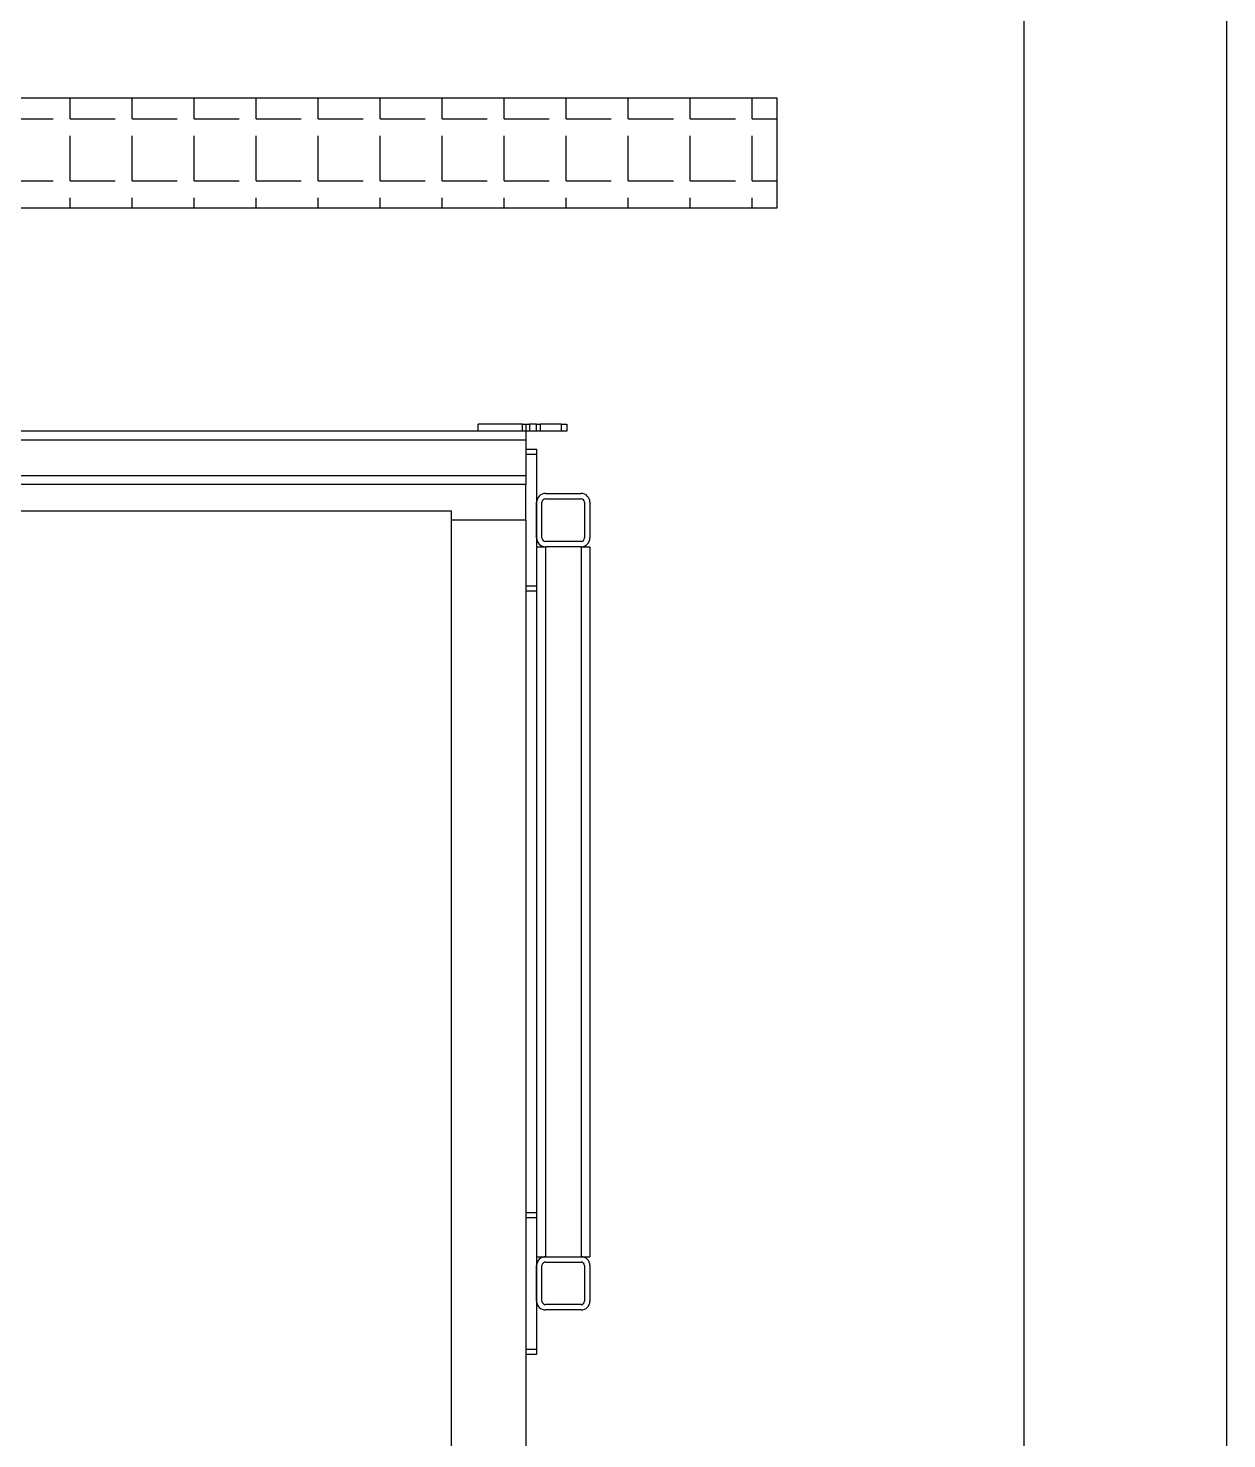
# Model space of a CAD drawing. Header units: millimetres. Extents: x 6622 to 532820, y 3370 to 359312.
# Drawn here: x 459485 to 460160, y 314035 to 314830 of the extents above; entities that cross this region are included whole.
import ezdxf

# ---------------------------------------------------------------- set-up
doc = ezdxf.new("R2010")
doc.units = ezdxf.units.MM

# ---------------------------------------------------------------- blocks, each defined once
blk = doc.blocks.new('A$C6F3A12F4')
at = {"color": 2, "linetype": 'Continuous', "lineweight": 25}
for p, q in [((57.2, 2326), (57.2, 2346)), ((60.2, 2326), (60.2, 2346)), ((62.2, 2351), (82.2, 2351)), ((62.2, 2348), (82.2, 2348)), ((84.2, 2346), (84.2, 2326)), ((87.2, 2351), (487.2, 2351)), ((87.2, 2346), (87.2, 2351)), ((87.2, 2346), (487.2, 2346)), ((87.2, 2346), (87.2, 2326)), ((487.2, 2346), (487.2, 2351)), ((487.2, 2326), (487.2, 2346)), ((490.2, 2326), (490.2, 2346)), ((492.2, 2351), (512.2, 2351)), ((492.2, 2348), (512.2, 2348)), ((514.2, 2346), (514.2, 2326)), ((517.2, 2346), (517.2, 2326)), ((18.2, 2338), (22.2, 2338)), ((18.2, 2335), (18.2, 2338)), ((22.2, 2338), (22.2, 2335)), ((22.2, 2335), (18.2, 2335)), ((18.2, 2335), (18.2, 2323)), ((22.2, 2335), (22.2, 2323)), ((18.2, 2323), (22.2, 2323)), ((18.2, 2321), (18.2, 2323)), ((22.2, 2321), (18.2, 2321)), ((18.2, 2321), (18.2, 2317)), ((22.2, 2323), (22.2, 2321)), ((22.2, 2321), (22.2, 2317)), ((32.2, 2315), (32.2, 2321)), ((32.2, 2321), (35.2, 2321)), ((35.2, 2321), (35.2, 2315)), ((35.2, 2321), (109.2, 2321)), ((82.2, 2324), (62.2, 2324)), ((82.2, 2321), (62.2, 2321)), ((87.2, 2321), (87.2, 2326)), ((87.2, 2326), (487.2, 2326)), ((109.2, 2315), (109.2, 2321)), ((109.2, 2321), (112.2, 2321)), ((112.2, 2321), (462.2, 2321)), ((112.2, 2321), (112.2, 2315)), ((462.2, 2315), (462.2, 2321)), ((462.2, 2321), (465.2, 2321)), ((465.2, 2321), (465.2, 2315)), ((465.2, 2321), (539.2, 2321)), ((487.2, 2321), (487.2, 2326)), ((512.2, 2324), (492.2, 2324)), ((512.2, 2321), (492.2, 2321)), ((539.2, 2315), (539.2, 2321)), ((539.2, 2321), (542.2, 2321)), ((542.2, 2321), (542.2, 2315)), ((18.2, 2317), (22.2, 2317)), ((18.2, 2315), (18.2, 2317)), ((18.2, 2315), (22.2, 2315)), ((18.2, 2313), (18.2, 2315)), ((18.2, 2313), (18.2, 2288)), ((22.2, 2313), (18.2, 2313)), ((22.2, 2317), (22.2, 2315)), ((22.2, 2315), (22.2, 2313)), ((22.2, 2315), (27.2, 2315)), ((22.2, 2313), (22.2, 2288)), ((27.2, 2315), (27.2, 1385)), ((27.2, 2315), (47.2, 2315)), ((47.2, 2315), (47.2, 1385)), ((47.2, 2315), (52.2, 2315)), ((52.2, 2315), (52.2, 1385)), ((72.2, 2315), (52.2, 2315)), ((72.2, 2315), (72.2, 2273)), ((72.2, 2315), (600.2, 2315)), ((22.2, 2288), (18.2, 2288)), ((22.2, 2288), (22.2, 1412)), ((67.2, 2273), (67.2, 1428)), ((982.2, 2273), (67.2, 2273))]:
    blk.add_line(p, q, dxfattribs=at)
for centre, radius, start, end in [((62.2, 2346), 5, 90, 180), ((62.2, 2346), 2, 90, 180), ((82.2, 2346), 5, 0, 90), ((82.2, 2346), 2, 0, 90), ((492.2, 2346), 5, 90, 180), ((492.2, 2346), 2, 90, 180), ((512.2, 2346), 5, 0, 90), ((512.2, 2346), 2, 0, 90), ((62.2, 2326), 5, 180, 270), ((62.2, 2326), 2, 180, 270), ((82.2, 2326), 5, 270, 0), ((82.2, 2326), 2, 270, 0), ((492.2, 2326), 5, 180, 270), ((492.2, 2326), 2, 180, 270), ((512.2, 2326), 5, 270, 0), ((512.2, 2326), 2, 270, 0)]:
    blk.add_arc(centre, radius, start, end, dxfattribs=at)
blk = doc.blocks.new('A$C2A5E29B8')
at = {"color": 3}
for p, q in [((95.35, 5125.97), (95.35, 0)), ((209.63, 0), (209.63, 5125.97))]:
    blk.add_line(p, q, dxfattribs=at)

msp = doc.modelspace()

# ---------------------------------------------------------------- hatches: boundary and pattern name
h = msp.add_hatch()
h.set_pattern_fill('ANGLE', color=3, scale=5)
h.set_pattern_definition([(0, (0, 0), (0, 34.925), [25.4, -9.525]), (90, (0, 0), (-34.925, 2e-15), [25.4, -9.525])])
h.paths.add_polyline_path([(458752.69, 314728.869), (459906.381, 314728.869), (459906.381, 314790.68), (458752.69, 314790.68)])

# ---------------------------------------------------------------- linework, layer by layer
at = {"color": 3}
msp.add_lwpolyline([(458752.69, 314728.869), (459906.381, 314728.869), (459906.381, 314790.68), (458752.69, 314790.68)], close=True, dxfattribs=at)

# ---------------------------------------------------------------- block references
msp.add_blockref('A$C2A5E29B8', (459950, 311065.654), dxfattribs=at)
at = {"color": 0, "rotation": 270}
msp.add_blockref('A$C6F3A12F4', (457450, 314625.198), dxfattribs=at)

doc.saveas('drawing.dxf')
